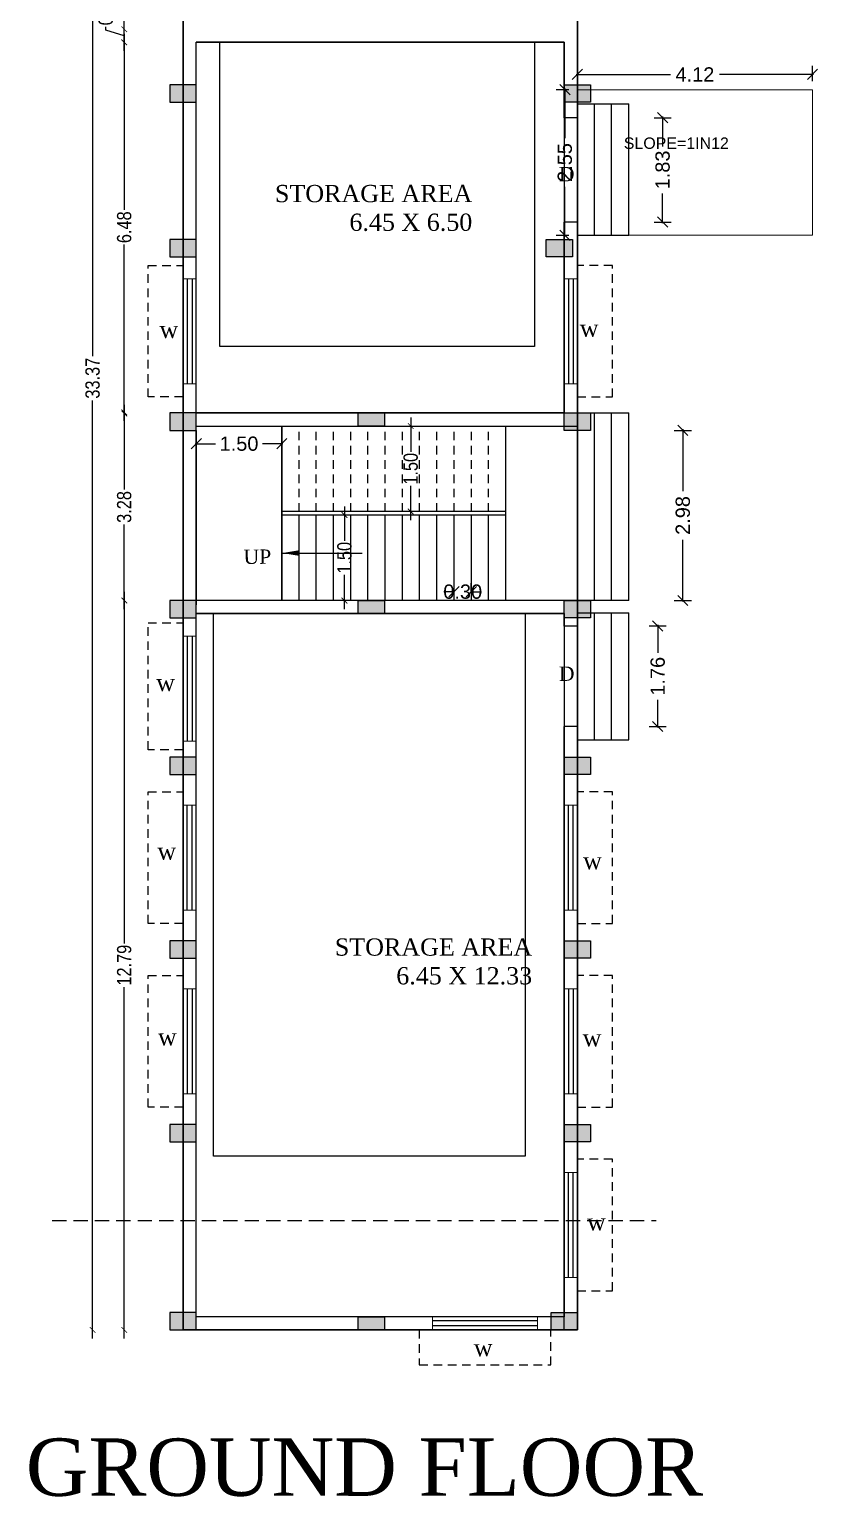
# Model space of a CAD drawing. Header units: metres. Extents: x 0 to 2231, y 0 to 2243.
# Drawn here: x 2152.02 to 2165.83, y 2164.82 to 2190.54 of the extents above; entities that cross this region are included whole.
import ezdxf

# ---------------------------------------------------------------- set-up
doc = ezdxf.new("R2010")
doc.units = ezdxf.units.M
doc.linetypes.add('DASHED', pattern=[0.75, 0.5, -0.25])
doc.linetypes.add('DASHED2', pattern=[0.375, 0.25, -0.125])
for name, color, linetype in [('BLK_1_COVERED_AREA', 140, 'Continuous'), ('BLK_2_FLR_0_EXIT_WIDTH_DOOR', 2, 'Continuous'), ('BLK_2_FLR_0_REGULAR_ROOM_1', 4, 'Continuous'), ('BLK_2_FLR_0_REGULAR_ROOM_2', 4, 'Continuous'), ('BLK_2_FLR_0_ROOM_1_LIGHT_VENTILATION_1', 4, 'Continuous'), ('BLK_2_FLR_0_ROOM_2_LIGHT_VENTILATION_1', 4, 'Continuous')]:
    doc.layers.add(name, color=color, linetype=linetype)
doc.layers.add('BLK_2_DA_RAMP_1', color=1, linetype='Continuous', lineweight=0)
doc.layers.add('BLK_2_FLR_0_BLT_UP_AREA', color=46, linetype='Continuous', plot=False)
doc.styles.add('DIM', font='swissc.ttf')
doc.styles.get("Standard").update_dxf_attribs({"font": 'arial.ttf'})
doc.dimstyles.new('Din', dxfattribs={"dimscale": 0, "dimtxt": 0.25, "dimasz": 0.1, "dimexe": 0.15, "dimexo": 0.15, "dimgap": 0.03, "dimtad": 0, "dimzin": 0, "dimdsep": 46, "dimtxsty": 'DIM', "dimblk": 'ARCHTICK', "dimcen": 0.09, "dimdle": 0.15, "dimse1": 1, "dimse2": 1, "dimclrd": 256, "dimclre": 256, "dimclrt": 7, "dimadec": 0, "dimazin": 3, "dimtfac": 1, "dimtofl": 0, "dimtmove": 1, "dimatfit": 3, "dimfxl": 0, "dimtolj": 1, "dimtzin": 0, "dimarcsym": 0})
doc.dimstyles.get("Standard").update_dxf_attribs({"dimtxt": 0.18, "dimasz": 0.18, "dimexe": 0.18, "dimexo": 0.0625, "dimgap": 0.09, "dimtad": 0, "dimtih": 1, "dimtoh": 1, "dimdec": 4, "dimzin": 0, "dimdsep": 46, "dimtxsty": 'Standard', "dimcen": 0.09, "dimadec": 0, "dimazin": 0, "dimtfac": 1, "dimtdec": 4, "dimtofl": 0, "dimtmove": 0, "dimatfit": 3, "dimfxl": 0, "dimtolj": 1, "dimtzin": 0, "dimarcsym": 0})
doc.dimstyles.new('STANDARD$0', dxfattribs={"dimtxt": 0.25, "dimasz": 0.18, "dimexe": 0.15, "dimexo": 0.15, "dimgap": 0.1, "dimtad": 0, "dimzin": 0, "dimdsep": 46, "dimtxsty": 'Standard', "dimblk": 'OBLIQUE', "dimcen": 0.0625, "dimdle": 0.02, "dimadec": 0, "dimazin": 0, "dimtfac": 1, "dimtix": 1, "dimtofl": 0, "dimtmove": 2, "dimatfit": 3, "dimldrblk": 'OBLIQUE', "dimfxl": 0, "dimtolj": 1, "dimtzin": 0, "dimarcsym": 0})

# ---------------------------------------------------------------- blocks, each defined once
blk = doc.blocks.new('A$C115B13BF')
at = {"lineweight": 0, "ltscale": 0.6}
for p, q in [((0, 9), (0, 0)), ((0, 9), (72, 9)), ((72, 0), (0, 0)), ((72, 9), (72, 0))]:
    blk.add_line(p, q, dxfattribs=at)
for p, q in [((0, 6.2), (72, 6.2)), ((0, 2.8), (72, 2.8))]:
    blk.add_line(p, q)
blk = doc.blocks.new('_ArchTick')
at = {"color": 0, "linetype": 'ByBlock', "const_width": 0.15}
blk.add_lwpolyline([(-0.5, -0.5), (0.5, 0.5)], dxfattribs=at)
blk = doc.blocks.new('*D549')
at = {"lineweight": -2}
for p, q in [((2157.538, 2182.176), (2157.538, 2181.576)), ((2157.538, 2180.376), (2157.538, 2180.976))]:
    blk.add_line(p, q, dxfattribs=at)
at = {"layer": 'Defpoints', "color": 0}
for p in [(2157.648, 2182.026), (2157.538, 2180.526), (2157.648, 2180.526)]:
    blk.add_point(p, dxfattribs=at)
at = {"lineweight": -2, "xscale": 0.1, "yscale": 0.1, "zscale": 0.1}
for p, rotation in [((2157.538, 2182.026), 90), ((2157.538, 2180.526), 270)]:
    blk.add_blockref('_ArchTick', p, dxfattribs=dict(at, rotation=rotation))
at = {"color": 7, "insert": (2157.538, 2181.276), "char_height": 0.25, "attachment_point": 5, "rotation": 90, "style": 'DIM'}
blk.add_mtext('\\A1;1.50', dxfattribs=at)
blk = doc.blocks.new('*D550')
at = {"lineweight": -2}
for p, q in [((2158.699, 2183.736), (2158.699, 2183.136)), ((2158.699, 2181.936), (2158.699, 2182.536))]:
    blk.add_line(p, q, dxfattribs=at)
at = {"layer": 'Defpoints', "color": 0}
for p in [(2158.699, 2183.586), (2158.856, 2183.586), (2158.856, 2182.086)]:
    blk.add_point(p, dxfattribs=at)
at = {"lineweight": -2, "xscale": 0.1, "yscale": 0.1, "zscale": 0.1}
for p, rotation in [((2158.699, 2183.586), 90), ((2158.699, 2182.086), 270)]:
    blk.add_blockref('_ArchTick', p, dxfattribs=dict(at, rotation=rotation))
at = {"color": 7, "insert": (2158.699, 2182.836), "char_height": 0.25, "attachment_point": 5, "rotation": 90, "style": 'DIM'}
blk.add_mtext('\\A1;1.50', dxfattribs=at)
blk = doc.blocks.new('_Oblique')
at = {"color": 0, "lineweight": -2}
blk.add_line((-0.5, -0.5), (0.5, 0.5), dxfattribs=at)
blk = doc.blocks.new('*D554')
at = {"color": 0, "lineweight": -2}
for p, q in [((2159.459, 2180.676), (2159.459, 2180.831)), ((2159.761, 2180.676), (2159.761, 2180.831)), ((2159.459, 2180.681), (2159.279, 2180.681)), ((2159.761, 2180.681), (2159.941, 2180.681))]:
    blk.add_line(p, q, dxfattribs=at)
at = {"layer": 'Defpoints', "color": 0}
for p in [(2159.459, 2180.681), (2159.459, 2180.526), (2159.761, 2180.526)]:
    blk.add_point(p, dxfattribs=at)
at = {"color": 0, "lineweight": -2, "xscale": 0.18, "yscale": 0.18, "zscale": 0.18}
blk.add_blockref('_Oblique', (2159.459, 2180.681), dxfattribs=at)
at = {"color": 0, "lineweight": -2, "xscale": 0.18, "yscale": 0.18, "zscale": 0.18, "rotation": 180}
blk.add_blockref('_Oblique', (2159.761, 2180.681), dxfattribs=at)
at = {"color": 0, "insert": (2159.61, 2180.681), "char_height": 0.25, "attachment_point": 5}
blk.add_mtext('\\A1;0.30', dxfattribs=at)
blk = doc.blocks.new('*D411')
at = {"lineweight": -2}
for p, q in [((2153.126, 2201.26), (2153.126, 2184.813)), ((2153.126, 2167.588), (2153.126, 2184.035))]:
    blk.add_line(p, q, dxfattribs=at)
at = {"layer": 'Defpoints', "color": 0}
for p in [(2153.126, 2201.11), (2154.711, 2201.11), (2154.711, 2167.738)]:
    blk.add_point(p, dxfattribs=at)
at = {"lineweight": -2, "xscale": 0.1, "yscale": 0.1, "zscale": 0.1}
for p, rotation in [((2153.126, 2201.11), 90), ((2153.126, 2167.738), 270)]:
    blk.add_blockref('_ArchTick', p, dxfattribs=dict(at, rotation=rotation))
at = {"color": 7, "insert": (2153.126, 2184.424), "char_height": 0.25, "attachment_point": 5, "rotation": 90, "style": 'DIM'}
blk.add_mtext('\\A1;33.37', dxfattribs=at)
blk = doc.blocks.new('*D555')
at = {"lineweight": -2}
for p, q in [((2153.68, 2180.677), (2153.68, 2174.515)), ((2153.68, 2167.588), (2153.68, 2173.75))]:
    blk.add_line(p, q, dxfattribs=at)
at = {"layer": 'Defpoints', "color": 0}
for p in [(2153.68, 2180.527), (2154.711, 2180.527), (2154.711, 2167.738)]:
    blk.add_point(p, dxfattribs=at)
at = {"lineweight": -2, "xscale": 0.1, "yscale": 0.1, "zscale": 0.1}
for p, rotation in [((2153.68, 2180.527), 90), ((2153.68, 2167.738), 270)]:
    blk.add_blockref('_ArchTick', p, dxfattribs=dict(at, rotation=rotation))
at = {"color": 7, "insert": (2153.68, 2174.133), "char_height": 0.25, "attachment_point": 5, "rotation": 90, "style": 'DIM'}
blk.add_mtext('\\A1;12.79', dxfattribs=at)
blk = doc.blocks.new('*D556')
at = {"lineweight": -2}
for p, q in [((2153.68, 2183.956), (2153.68, 2182.473)), ((2153.68, 2180.377), (2153.68, 2181.861))]:
    blk.add_line(p, q, dxfattribs=at)
at = {"layer": 'Defpoints', "color": 0}
for p in [(2153.68, 2183.806), (2154.711, 2183.806), (2154.711, 2180.527)]:
    blk.add_point(p, dxfattribs=at)
at = {"lineweight": -2, "xscale": 0.1, "yscale": 0.1, "zscale": 0.1}
for p, rotation in [((2153.68, 2183.806), 90), ((2153.68, 2180.527), 270)]:
    blk.add_blockref('_ArchTick', p, dxfattribs=dict(at, rotation=rotation))
at = {"color": 7, "insert": (2153.68, 2182.167), "char_height": 0.25, "attachment_point": 5, "rotation": 90, "style": 'DIM'}
blk.add_mtext('\\A1;3.28', dxfattribs=at)
blk = doc.blocks.new('*D413')
at = {"lineweight": -2}
for p, q in [((2153.68, 2190.463), (2153.68, 2187.375)), ((2153.68, 2183.678), (2153.68, 2186.766))]:
    blk.add_line(p, q, dxfattribs=at)
at = {"layer": 'Defpoints', "color": 0}
for p in [(2154.711, 2190.313), (2153.68, 2183.828), (2154.711, 2183.828)]:
    blk.add_point(p, dxfattribs=at)
at = {"lineweight": -2, "xscale": 0.1, "yscale": 0.1, "zscale": 0.1}
for p, rotation in [((2153.68, 2190.313), 90), ((2153.68, 2183.828), 270)]:
    blk.add_blockref('_ArchTick', p, dxfattribs=dict(at, rotation=rotation))
at = {"color": 7, "insert": (2153.68, 2187.071), "char_height": 0.25, "attachment_point": 5, "rotation": 90, "style": 'DIM'}
blk.add_mtext('\\A1;6.48', dxfattribs=at)
blk = doc.blocks.new('*D557')
at = {"lineweight": -2}
for p, q in [((2153.356, 2190.525), (2153.356, 2190.585)), ((2153.68, 2190.428), (2153.356, 2190.525)), ((2153.68, 2190.163), (2153.68, 2190.693))]:
    blk.add_line(p, q, dxfattribs=at)
at = {"layer": 'Defpoints', "color": 0}
for p in [(2153.68, 2190.543), (2154.941, 2190.543), (2154.941, 2190.313)]:
    blk.add_point(p, dxfattribs=at)
at = {"lineweight": -2, "xscale": 0.1, "yscale": 0.1, "zscale": 0.1}
for p, rotation in [((2153.68, 2190.543), 90), ((2153.68, 2190.313), 270)]:
    blk.add_blockref('_ArchTick', p, dxfattribs=dict(at, rotation=rotation))
at = {"color": 7, "insert": (2153.356, 2190.89), "char_height": 0.25, "attachment_point": 5, "rotation": 90, "style": 'DIM'}
blk.add_mtext('\\A1;0.23', dxfattribs=at)
blk = doc.blocks.new('*D558')
at = {"lineweight": -2}
for p, q in [((2153.68, 2194.833), (2153.68, 2192.921)), ((2153.68, 2190.393), (2153.68, 2192.306))]:
    blk.add_line(p, q, dxfattribs=at)
at = {"layer": 'Defpoints', "color": 0}
for p in [(2153.68, 2194.683), (2154.941, 2194.683), (2154.941, 2190.543)]:
    blk.add_point(p, dxfattribs=at)
at = {"lineweight": -2, "xscale": 0.1, "yscale": 0.1, "zscale": 0.1}
for p, rotation in [((2153.68, 2194.683), 90), ((2153.68, 2190.543), 270)]:
    blk.add_blockref('_ArchTick', p, dxfattribs=dict(at, rotation=rotation))
at = {"color": 7, "insert": (2153.68, 2192.613), "char_height": 0.25, "attachment_point": 5, "rotation": 90, "style": 'DIM'}
blk.add_mtext('\\A1;4.14', dxfattribs=at)
blk = doc.blocks.new('*D561')
at = {"color": 0, "lineweight": -2}
for p, q in [((2154.941, 2183.425), (2154.941, 2183.125)), ((2156.441, 2183.425), (2156.441, 2183.125)), ((2154.921, 2183.275), (2155.278, 2183.275)), ((2156.461, 2183.275), (2156.103, 2183.275))]:
    blk.add_line(p, q, dxfattribs=at)
at = {"layer": 'Defpoints', "color": 0}
for p in [(2154.941, 2183.586), (2156.441, 2183.586), (2156.441, 2183.275)]:
    blk.add_point(p, dxfattribs=at)
at = {"color": 0, "lineweight": -2, "xscale": 0.18, "yscale": 0.18, "zscale": 0.18, "rotation": 180}
blk.add_blockref('_Oblique', (2154.941, 2183.275), dxfattribs=at)
at = {"color": 0, "lineweight": -2, "xscale": 0.18, "yscale": 0.18, "zscale": 0.18}
blk.add_blockref('_Oblique', (2156.441, 2183.275), dxfattribs=at)
at = {"color": 0, "insert": (2155.691, 2183.275), "char_height": 0.25, "attachment_point": 5}
blk.add_mtext('\\A1;1.50', dxfattribs=at)
blk = doc.blocks.new('*D501')
at = {"layer": 'BLK_2_DA_RAMP_1', "color": 0, "lineweight": -2}
for p, q in [((2161.469, 2189.482), (2161.25, 2189.482)), ((2161.4, 2189.502), (2161.4, 2188.633)), ((2161.4, 2186.909), (2161.4, 2187.778)), ((2161.469, 2186.929), (2161.25, 2186.929))]:
    blk.add_line(p, q, dxfattribs=at)
at = {"layer": 'Defpoints', "color": 0}
for p in [(2161.4, 2189.482), (2161.619, 2189.482), (2161.619, 2186.929)]:
    blk.add_point(p, dxfattribs=at)
at = {"layer": 'BLK_2_DA_RAMP_1', "color": 0, "lineweight": -2, "xscale": 0.18, "yscale": 0.18, "zscale": 0.18}
for p, rotation in [((2161.4, 2189.482), 90), ((2161.4, 2186.929), 270)]:
    blk.add_blockref('_Oblique', p, dxfattribs=dict(at, rotation=rotation))
at = {"layer": 'BLK_2_DA_RAMP_1', "color": 0, "insert": (2161.4, 2188.206), "char_height": 0.25, "attachment_point": 5, "rotation": 90}
blk.add_mtext('\\A1;2.55', dxfattribs=at)
blk = doc.blocks.new('*D502')
at = {"layer": 'BLK_2_DA_RAMP_1', "color": 0, "lineweight": -2}
for p, q in [((2161.599, 2189.75), (2163.25, 2189.75)), ((2161.619, 2189.632), (2161.619, 2189.9)), ((2165.758, 2189.75), (2164.107, 2189.75)), ((2165.738, 2189.632), (2165.738, 2189.9))]:
    blk.add_line(p, q, dxfattribs=at)
at = {"layer": 'Defpoints', "color": 0}
for p in [(2165.738, 2189.75), (2161.619, 2189.482), (2165.738, 2189.482)]:
    blk.add_point(p, dxfattribs=at)
at = {"layer": 'BLK_2_DA_RAMP_1', "color": 0, "lineweight": -2, "xscale": 0.18, "yscale": 0.18, "zscale": 0.18, "rotation": 180}
blk.add_blockref('_Oblique', (2161.619, 2189.75), dxfattribs=at)
at = {"layer": 'BLK_2_DA_RAMP_1', "color": 0, "lineweight": -2, "xscale": 0.18, "yscale": 0.18, "zscale": 0.18}
blk.add_blockref('_Oblique', (2165.738, 2189.75), dxfattribs=at)
at = {"layer": 'BLK_2_DA_RAMP_1', "color": 0, "insert": (2163.679, 2189.75), "char_height": 0.25, "attachment_point": 5}
blk.add_mtext('\\A1;4.12', dxfattribs=at)
blk = doc.blocks.new('*D482')
at = {"layer": 'BLK_2_FLR_0_EXIT_WIDTH_DOOR', "color": 0, "lineweight": -2}
for p, q in [((2162.963, 2188.991), (2163.263, 2188.991)), ((2163.113, 2189.011), (2163.113, 2188.489)), ((2163.113, 2187.141), (2163.113, 2187.663)), ((2162.963, 2187.161), (2163.263, 2187.161))]:
    blk.add_line(p, q, dxfattribs=at)
at = {"layer": 'Defpoints', "color": 0}
for p in [(2161.504, 2188.991), (2163.113, 2188.991), (2161.504, 2187.161)]:
    blk.add_point(p, dxfattribs=at)
at = {"layer": 'BLK_2_FLR_0_EXIT_WIDTH_DOOR', "color": 0, "lineweight": -2, "xscale": 0.18, "yscale": 0.18, "zscale": 0.18}
for p, rotation in [((2163.113, 2188.991), 90), ((2163.113, 2187.161), 270)]:
    blk.add_blockref('_Oblique', p, dxfattribs=dict(at, rotation=rotation))
at = {"layer": 'BLK_2_FLR_0_EXIT_WIDTH_DOOR', "color": 0, "insert": (2163.113, 2188.076), "char_height": 0.25, "attachment_point": 5, "rotation": 90}
blk.add_mtext('\\A1;1.83', dxfattribs=at)
blk = doc.blocks.new('*D483')
at = {"layer": 'BLK_2_FLR_0_EXIT_WIDTH_DOOR', "color": 0, "lineweight": -2}
for p, q in [((2162.877, 2180.08), (2163.177, 2180.08)), ((2163.027, 2180.1), (2163.027, 2179.612)), ((2163.027, 2178.298), (2163.027, 2178.786)), ((2162.877, 2178.318), (2163.177, 2178.318))]:
    blk.add_line(p, q, dxfattribs=at)
at = {"layer": 'Defpoints', "color": 0}
for p in [(2161.504, 2180.08), (2161.504, 2178.318), (2163.027, 2178.318)]:
    blk.add_point(p, dxfattribs=at)
at = {"layer": 'BLK_2_FLR_0_EXIT_WIDTH_DOOR', "color": 0, "lineweight": -2, "xscale": 0.18, "yscale": 0.18, "zscale": 0.18}
for p, rotation in [((2163.027, 2180.08), 90), ((2163.027, 2178.318), 270)]:
    blk.add_blockref('_Oblique', p, dxfattribs=dict(at, rotation=rotation))
at = {"layer": 'BLK_2_FLR_0_EXIT_WIDTH_DOOR', "color": 0, "insert": (2163.027, 2179.199), "char_height": 0.25, "attachment_point": 5, "rotation": 90}
blk.add_mtext('\\A1;1.76', dxfattribs=at)
blk = doc.blocks.new('*D487')
at = {"layer": 'BLK_2_FLR_0_EXIT_WIDTH_DOOR', "color": 0, "lineweight": -2}
for p, q in [((2163.317, 2183.509), (2163.617, 2183.509)), ((2163.467, 2183.529), (2163.467, 2182.445)), ((2163.467, 2180.507), (2163.467, 2181.591)), ((2163.317, 2180.527), (2163.617, 2180.527))]:
    blk.add_line(p, q, dxfattribs=at)
at = {"layer": 'Defpoints', "color": 0}
for p in [(2161.389, 2183.509), (2163.467, 2183.509), (2161.389, 2180.527)]:
    blk.add_point(p, dxfattribs=at)
at = {"layer": 'BLK_2_FLR_0_EXIT_WIDTH_DOOR', "color": 0, "lineweight": -2, "xscale": 0.18, "yscale": 0.18, "zscale": 0.18}
for p, rotation in [((2163.467, 2183.509), 90), ((2163.467, 2180.527), 270)]:
    blk.add_blockref('_Oblique', p, dxfattribs=dict(at, rotation=rotation))
at = {"layer": 'BLK_2_FLR_0_EXIT_WIDTH_DOOR', "color": 0, "insert": (2163.467, 2182.018), "char_height": 0.25, "attachment_point": 5, "rotation": 90}
blk.add_mtext('\\A1;2.98', dxfattribs=at)

msp = doc.modelspace()

# ---------------------------------------------------------------- hatches: boundary and pattern name
for points in [[(2154.94066, 2189.26302), (2154.94066, 2189.56968), (2154.48066, 2189.56968), (2154.48066, 2189.26302)], [(2161.38924, 2189.26302), (2161.38924, 2189.56968), (2161.84924, 2189.56968), (2161.84924, 2189.26302)], [(2154.94066, 2186.55045), (2154.94066, 2186.85712), (2154.48066, 2186.85712), (2154.48066, 2186.55045)], [(2161.07399, 2186.55045), (2161.07399, 2186.85712), (2161.53399, 2186.85712), (2161.53399, 2186.55045)], [(2154.94066, 2183.50928), (2154.94066, 2183.81594), (2154.48066, 2183.81594), (2154.48066, 2183.50928)], [(2158.23732, 2183.58629), (2158.23732, 2183.81629), (2157.77732, 2183.81629), (2157.77732, 2183.58629)], [(2161.38924, 2183.50928), (2161.38924, 2183.81594), (2161.84924, 2183.81594), (2161.84924, 2183.50928)], [(2154.94066, 2180.22067), (2154.94066, 2180.52734), (2154.48066, 2180.52734), (2154.48066, 2180.22067)], [(2158.23732, 2180.29734), (2158.23732, 2180.52734), (2157.77732, 2180.52734), (2157.77732, 2180.29734)], [(2161.38924, 2180.22067), (2161.38924, 2180.52734), (2161.84924, 2180.52734), (2161.84924, 2180.22067)], [(2154.94066, 2177.47489), (2154.94066, 2177.78156), (2154.48066, 2177.78156), (2154.48066, 2177.47489)], [(2161.38924, 2177.47489), (2161.38924, 2177.78156), (2161.84924, 2177.78156), (2161.84924, 2177.47489)], [(2154.94066, 2174.25489), (2154.94066, 2174.56156), (2154.48066, 2174.56156), (2154.48066, 2174.25489)], [(2161.38924, 2174.25489), (2161.38924, 2174.56156), (2161.84924, 2174.56156), (2161.84924, 2174.25489)], [(2154.94066, 2171.03489), (2154.94066, 2171.34156), (2154.48066, 2171.34156), (2154.48066, 2171.03489)], [(2161.38924, 2171.03489), (2161.38924, 2171.34156), (2161.84924, 2171.34156), (2161.84924, 2171.03489)], [(2154.94066, 2167.73822), (2154.94066, 2168.04489), (2154.48066, 2168.04489), (2154.48066, 2167.73822)], [(2158.23732, 2167.73822), (2158.23732, 2167.96822), (2157.77732, 2167.96822), (2157.77732, 2167.73822)], [(2161.15924, 2167.73822), (2161.15924, 2168.04489), (2161.61924, 2168.04489), (2161.61924, 2167.73822)]]:
    msp.add_hatch(color=256).paths.add_polyline_path(points)

# ---------------------------------------------------------------- linework, layer by layer
for p, q in [((2161.61924, 2189.23378), (2161.61924, 2193.29499)), ((2154.94066, 2167.73679), (2154.94066, 2190.31335)), ((2161.38924, 2190.31335), (2154.94066, 2190.31335)), ((2161.38924, 2188.99092), (2161.38924, 2190.31335)), ((2161.61924, 2189.23236), (2162.5193, 2189.23236)), ((2161.61929, 2186.92948), (2161.6193, 2189.23236)), ((2161.91929, 2186.92948), (2161.9193, 2189.23235)), ((2162.21929, 2186.92948), (2162.2193, 2189.23235)), ((2162.51929, 2186.92948), (2162.5193, 2189.23235)), ((2161.61924, 2188.99092), (2161.38924, 2188.99092)), ((2161.38924, 2183.73928), (2161.38924, 2187.16092)), ((2161.61924, 2187.16092), (2161.38924, 2187.16092)), ((2161.61924, 2183.91312), (2161.61924, 2187.39378)), ((2161.61924, 2186.92948), (2162.51929, 2186.92948)), ((2154.94066, 2183.81629), (2162.51925, 2183.81629)), ((2161.91925, 2180.52591), (2161.91925, 2183.81629)), ((2162.21925, 2180.52591), (2162.21925, 2183.81629)), ((2162.51925, 2180.52591), (2162.51925, 2183.81629)), ((2154.94066, 2183.58629), (2161.61925, 2183.58629)), ((2156.44066, 2183.58629), (2156.44066, 2180.52591)), ((2161.61925, 2180.52734), (2161.61925, 2183.60645)), ((2154.94066, 2183.50928), (2154.94066, 2180.4489)), ((2160.36502, 2182.08629), (2156.44066, 2182.08629)), ((2156.44066, 2180.52591), (2156.44066, 2182.03528)), ((2160.36502, 2182.02591), (2156.44066, 2182.02591)), ((2156.74253, 2180.52591), (2156.74253, 2182.02591)), ((2157.0444, 2180.52591), (2157.0444, 2182.02591)), ((2157.34628, 2180.52591), (2157.34628, 2182.02591)), ((2157.64815, 2180.52591), (2157.64815, 2182.02591)), ((2157.95003, 2180.52591), (2157.95003, 2182.02591)), ((2158.2519, 2180.52591), (2158.2519, 2182.02591)), ((2158.55377, 2180.52591), (2158.55377, 2182.02591)), ((2158.85565, 2180.52591), (2158.85565, 2182.02591)), ((2159.15752, 2180.52591), (2159.15752, 2182.02591)), ((2159.45939, 2180.52591), (2159.45939, 2182.02591)), ((2159.76127, 2180.52591), (2159.76127, 2182.02591)), ((2160.06314, 2180.52591), (2160.06314, 2182.02591)), ((2160.36502, 2180.52591), (2160.36502, 2182.03528)), ((2162.51925, 2180.52591), (2154.94066, 2180.52591)), ((2161.38924, 2180.07979), (2161.38924, 2180.52734)), ((2161.38924, 2180.29734), (2154.94066, 2180.29734)), ((2161.61924, 2178.08679), (2161.61924, 2180.31122)), ((2161.61924, 2180.31122), (2162.51924, 2180.31122)), ((2161.91924, 2178.08679), (2161.91924, 2180.31122)), ((2162.21924, 2178.08679), (2162.21924, 2180.31122)), ((2162.51924, 2178.08679), (2162.51924, 2180.31122)), ((2161.61924, 2180.07979), (2161.38924, 2180.07979)), ((2161.38924, 2167.73822), (2161.38924, 2178.31822)), ((2161.61924, 2178.31822), (2161.38924, 2178.31822)), ((2161.61924, 2167.73822), (2161.61924, 2178.31822)), ((2161.61924, 2178.08679), (2162.51924, 2178.08679)), ((2161.30399, 2167.96822), (2154.94066, 2167.96822))]:
    msp.add_line(p, q)
at = {"ltscale": 0.3}
for p, q in [((2156.44066, 2182.02591), (2156.44066, 2183.58629)), ((2160.36502, 2182.03528), (2160.36502, 2183.58629))]:
    msp.add_line(p, q, dxfattribs=at)
at = {"linetype": 'DASHED', "ltscale": 0.3}
for p, q in [((2156.74253, 2182.08629), (2156.74253, 2183.58629)), ((2157.0444, 2182.08629), (2157.0444, 2183.58629)), ((2157.34628, 2182.08629), (2157.34628, 2183.58629)), ((2157.64815, 2182.08629), (2157.64815, 2183.58629)), ((2157.95003, 2182.08629), (2157.95003, 2183.58629)), ((2158.2519, 2182.08629), (2158.2519, 2183.58629)), ((2158.55377, 2182.08629), (2158.55377, 2183.58629)), ((2158.85565, 2182.08629), (2158.85565, 2183.58629)), ((2159.15752, 2182.08629), (2159.15752, 2183.58629)), ((2159.45939, 2182.08629), (2159.45939, 2183.58629)), ((2159.76127, 2182.08629), (2159.76127, 2183.58629)), ((2160.06314, 2182.08629), (2160.06314, 2183.58629))]:
    msp.add_line(p, q, dxfattribs=at)
at = {"linetype": 'DASHED2'}
msp.add_line((2152.41551, 2169.6578), (2162.99872, 2169.6578), dxfattribs=at)
for points in [[(2154.71066, 2201.1098), (2154.71066, 2167.73822), (2161.61924, 2167.73822), (2161.61924, 2201.1098)], [(2154.94066, 2189.26302), (2154.94066, 2189.56968), (2154.48066, 2189.56968), (2154.48066, 2189.26302)], [(2161.38924, 2189.26302), (2161.38924, 2189.56968), (2161.84924, 2189.56968), (2161.84924, 2189.26302)], [(2154.94066, 2186.55045), (2154.94066, 2186.85712), (2154.48066, 2186.85712), (2154.48066, 2186.55045)], [(2161.07399, 2186.55045), (2161.07399, 2186.85712), (2161.53399, 2186.85712), (2161.53399, 2186.55045)], [(2154.94066, 2183.50928), (2154.94066, 2183.81594), (2154.48066, 2183.81594), (2154.48066, 2183.50928)], [(2158.23732, 2183.81629), (2158.23732, 2183.58629), (2157.77732, 2183.58629), (2157.77732, 2183.81629)], [(2161.38924, 2183.50928), (2161.38924, 2183.81594), (2161.84924, 2183.81594), (2161.84924, 2183.50928)], [(2154.94066, 2180.22067), (2154.94066, 2180.52734), (2154.48066, 2180.52734), (2154.48066, 2180.22067)], [(2158.23732, 2180.52734), (2158.23732, 2180.29734), (2157.77732, 2180.29734), (2157.77732, 2180.52734)], [(2161.38924, 2180.22067), (2161.38924, 2180.52734), (2161.84924, 2180.52734), (2161.84924, 2180.22067)], [(2154.94066, 2177.47489), (2154.94066, 2177.78156), (2154.48066, 2177.78156), (2154.48066, 2177.47489)], [(2161.38924, 2177.47489), (2161.38924, 2177.78156), (2161.84924, 2177.78156), (2161.84924, 2177.47489)], [(2154.94066, 2174.25489), (2154.94066, 2174.56156), (2154.48066, 2174.56156), (2154.48066, 2174.25489)], [(2161.38924, 2174.25489), (2161.38924, 2174.56156), (2161.84924, 2174.56156), (2161.84924, 2174.25489)], [(2154.94066, 2171.03489), (2154.94066, 2171.34156), (2154.48066, 2171.34156), (2154.48066, 2171.03489)], [(2161.38924, 2171.03489), (2161.38924, 2171.34156), (2161.84924, 2171.34156), (2161.84924, 2171.03489)], [(2154.94066, 2167.73822), (2154.94066, 2168.04489), (2154.48066, 2168.04489), (2154.48066, 2167.73822)], [(2158.23732, 2167.96822), (2158.23732, 2167.73822), (2157.77732, 2167.73822), (2157.77732, 2167.96822)], [(2161.15924, 2167.73822), (2161.15924, 2168.04489), (2161.61924, 2168.04489), (2161.61924, 2167.73822)]]:
    msp.add_lwpolyline(points, close=True)
at = {"linetype": 'DASHED', "ltscale": 0.3}
for points in [[(2154.71066, 2184.32725), (2154.71066, 2184.09581), (2154.09685, 2184.09581), (2154.09685, 2186.39868), (2154.71066, 2186.39868), (2154.71066, 2186.16712)], [(2161.61924, 2184.32725), (2161.61924, 2184.09581), (2162.23305, 2184.09581), (2162.23305, 2186.39868), (2161.61924, 2186.39868), (2161.61924, 2186.16712)], [(2154.71066, 2178.14089), (2154.71066, 2177.90945), (2154.09685, 2177.90945), (2154.09685, 2180.13389), (2154.71066, 2180.13389), (2154.71066, 2179.90232)], [(2154.71066, 2175.09822), (2154.71066, 2174.86679), (2154.09685, 2174.86679), (2154.09685, 2177.16966), (2154.71066, 2177.16966), (2154.71066, 2176.9381)], [(2161.61924, 2175.09835), (2161.61924, 2174.86692), (2162.23305, 2174.86692), (2162.23305, 2177.16979), (2161.61924, 2177.16979), (2161.61924, 2176.93822)], [(2154.71066, 2171.87822), (2154.71066, 2171.64679), (2154.09685, 2171.64679), (2154.09685, 2173.94966), (2154.71066, 2173.94966), (2154.71066, 2173.7181)], [(2161.61924, 2171.87835), (2161.61924, 2171.64692), (2162.23305, 2171.64692), (2162.23305, 2173.94979), (2161.61924, 2173.94979), (2161.61924, 2173.71822)], [(2161.61924, 2168.65835), (2161.61924, 2168.42692), (2162.23305, 2168.42692), (2162.23305, 2170.72979), (2161.61924, 2170.72979), (2161.61924, 2170.49822)], [(2159.08079, 2167.73822), (2158.84935, 2167.73822), (2158.84935, 2167.12441), (2161.15222, 2167.12441), (2161.15222, 2167.73822), (2160.92066, 2167.73822)]]:
    msp.add_lwpolyline(points, dxfattribs=at)
at = {"layer": 'BLK_1_COVERED_AREA', "color": 140, "ltscale": 0.3}
msp.add_lwpolyline([(2161.61924, 2167.73822), (2154.71066, 2167.73822), (2154.71066, 2201.1098), (2161.61924, 2201.1098)], close=True, dxfattribs=at)
at = {"layer": 'BLK_2_DA_RAMP_1', "color": 1}
msp.add_lwpolyline([(2161.61924, 2186.92948), (2165.73841, 2186.92948), (2165.73841, 2189.48155), (2161.61924, 2189.48155)], close=True, dxfattribs=at)
at = {"layer": 'BLK_2_FLR_0_BLT_UP_AREA', "color": 46, "lineweight": -2}
msp.add_lwpolyline([(2161.61924, 2167.73822), (2154.71066, 2167.73822), (2154.71066, 2201.1098), (2161.61924, 2201.1098)], close=True, dxfattribs=at)
at = {"layer": 'BLK_2_FLR_0_REGULAR_ROOM_1', "color": 4}
msp.add_lwpolyline([(2154.94066, 2190.31335), (2161.38924, 2190.31335), (2161.38924, 2183.81594), (2154.94066, 2183.81594)], close=True, dxfattribs=at)
at = {"layer": 'BLK_2_FLR_0_REGULAR_ROOM_2', "color": 4}
msp.add_lwpolyline([(2154.94066, 2180.29734), (2161.38924, 2180.29734), (2161.38924, 2167.96822), (2154.94066, 2167.96822)], close=True, dxfattribs=at)
at = {"layer": 'BLK_2_FLR_0_ROOM_1_LIGHT_VENTILATION_1', "color": 4}
msp.add_lwpolyline([(2155.35345, 2190.31335), (2160.86898, 2190.31335), (2160.86898, 2184.98211), (2155.35345, 2184.98211)], close=True, dxfattribs=at)
at = {"layer": 'BLK_2_FLR_0_ROOM_2_LIGHT_VENTILATION_1', "color": 4}
msp.add_lwpolyline([(2155.24171, 2180.29734), (2160.70684, 2180.29734), (2160.70684, 2170.78292), (2155.24171, 2170.78292)], close=True, dxfattribs=at)

# ---------------------------------------------------------------- block references
at = {"yscale": 0.0255555555551588, "zscale": 0.0255555555551588}
for p, xscale, rotation in [((2154.71066, 2186.16712), 0.0255555555551588, 269.9999999999984), ((2161.61925, 2186.16712), -0.0255555555551588, 89.99999999999821), ((2154.71066, 2179.90245), 0.0255555555551588, 269.9999999999984), ((2154.71066, 2175.09823), -0.0255555555551588, 270), ((2161.61925, 2175.09823), 0.0255555555551588, 90), ((2154.71066, 2173.71822), 0.0255555555551588, 269.9999999999984), ((2161.61925, 2173.71822), -0.0255555555551588, 89.99999999999821), ((2161.61925, 2168.65823), 0.0255555555551588, 90)]:
    msp.add_blockref('A$C115B13BF', p, dxfattribs=dict(at, xscale=xscale, rotation=rotation))
at = {"xscale": -0.0255555555551588, "yscale": 0.0255555555551588, "zscale": 0.0255555555551588}
msp.add_blockref('A$C115B13BF', (2160.92066, 2167.73822), dxfattribs=at)

# ---------------------------------------------------------------- texts
at = {"attachment_point": 9, "rotation": 0.599542}
for s, insert, char_height in [('{\\fTimes New Roman|b0|i0|c0|p18;D}', (2161.56995, 2187.87752), 0.2515614), ('{\\fTimes New Roman|b0|i0|c0|p18;w}', (2154.62854, 2185.12528), 0.3018737), ('{\\fTimes New Roman|b0|i0|c0|p18;w}', (2161.99301, 2185.14757), 0.3018737), ('{\\fTimes New Roman|b0|i0|c0|p18;UP}', (2156.2567, 2181.16773), 0.2515614), ('{\\fTimes New Roman|b0|i0|c0|p18;D}', (2161.56995, 2179.11912), 0.2515614), ('{\\fTimes New Roman|b0|i0|c0|p18;w}', (2154.57075, 2178.93558), 0.3018737), ('{\\fTimes New Roman|b0|i0|c0|p18;w}', (2154.59157, 2175.9794), 0.3018737), ('{\\fTimes New Roman|b0|i0|c0|p18;w}', (2162.05052, 2175.81093), 0.3018737), ('{\\fTimes New Roman|b0|i0|c0|p18;w}', (2154.60071, 2172.72261), 0.3018737), ('{\\fTimes New Roman|b0|i0|c0|p18;w}', (2162.0431, 2172.70583), 0.3018737), ('{\\fTimes New Roman|b0|i0|c0|p18;w}', (2162.11761, 2169.47868), 0.3018737), ('{\\fTimes New Roman|b0|i0|c0|p18;w}', (2160.13561, 2167.27416), 0.3018737)]:
    msp.add_mtext_dynamic_manual_height_columns(s, width=0.3382039, gutter_width=12.57807, heights=[0], dxfattribs=dict(at, insert=insert, char_height=char_height))
at = {"attachment_point": 9}
for s, insert, char_height, width in [('{\\fTimes New Roman|b0|i0|c0|p18;STORAGE AREA 6.45 X 6.50}', (2159.77803, 2187.00135), 0.3018737, 3.4715265), ('    {\\fTimes New Roman|b0|i0|c0|p18;STORAGE AREA\\P6.45 X 12.33}', (2160.82721, 2173.79079), 0.3018737, 5.8292646), ('{\\fTimes New Roman|b0|i0|c0|p18; GROUND FLOOR}', (2163.81951, 2164.81554), 1.0062456, 35.9937113)]:
    msp.add_mtext(s, dxfattribs=dict(at, insert=insert, char_height=char_height, width=width))
at = {"layer": 'BLK_2_DA_RAMP_1', "color": 1, "insert": (2163.35272, 2188.64499, -78.05104), "char_height": 0.2, "width": 2.4, "attachment_point": 2}
msp.add_mtext('SLOPE=1IN12', dxfattribs=at)

# ---------------------------------------------------------------- dimensions: what is measured, and where the dimension line sits
for p1, p2, distance, picture, middle in [((2154.71066, 2167.73822), (2154.71066, 2201.1098), 1.58421, '*D411', (2153.12645, 2184.42401)), ((2154.94066, 2190.54335), (2154.94066, 2194.68335), 1.2608, '*D558', (2153.67985, 2192.61335)), ((2154.94066, 2190.31335), (2154.94066, 2190.54335), 1.2608, '*D557', (2153.35636, 2190.6154)), ((2154.71066, 2190.31335), (2154.71066, 2183.82839), -1.0308, '*D413', (2153.67985, 2187.07087)), ((2154.71066, 2180.52734), (2154.71066, 2183.80647), 1.0308, '*D556', (2153.67985, 2182.16691)), ((2158.85565, 2182.08629), (2158.85565, 2183.58629), 0.15623, '*D550', (2158.69942, 2182.83629)), ((2157.64815, 2182.02591), (2157.64815, 2180.52591), -0.11036, '*D549', (2157.53779, 2181.27591)), ((2154.71066, 2167.73822), (2154.71066, 2180.52734), 1.0308, '*D555', (2153.67985, 2174.13278))]:
    dim = msp.add_aligned_dim(p1=p1, p2=p2, distance=distance, dimstyle='Din', override={"dimscale": 1, "dimpost": '\\X'})
    dim.commit()
    dim.dimension.update_dxf_attribs({"geometry": picture, "text_midpoint": middle})
for base, p1, p2, picture, middle in [((2156.44066, 2183.27527), (2154.94066, 2183.58629), (2156.44066, 2183.58629), '*D561', (2155.69066, 2183.27527)), ((2159.45939, 2180.68114), (2159.76127, 2180.52591), (2159.45939, 2180.52591), '*D554', (2159.61033, 2180.68114))]:
    dim = msp.add_linear_dim(base=base, p1=p1, p2=p2, dimstyle='STANDARD$0')
    dim.commit()
    dim.dimension.update_dxf_attribs({"geometry": picture, "text_midpoint": middle})
at = {"layer": 'BLK_2_DA_RAMP_1', "color": 1}
for p1, p2, distance, picture, middle in [((2161.61924, 2189.48155), (2165.73841, 2189.48155), 0.26832, '*D502', (2163.67883, 2189.74987)), ((2161.61924, 2186.92948), (2161.61924, 2189.48155), 0.21961, '*D501', (2161.39963, 2188.20552))]:
    dim = msp.add_aligned_dim(p1=p1, p2=p2, distance=distance, dimstyle='STANDARD$0', dxfattribs=at)
    dim.commit()
    dim.dimension.update_dxf_attribs({"geometry": picture, "text_midpoint": middle})
at = {"layer": 'BLK_2_FLR_0_EXIT_WIDTH_DOOR', "color": 2}
for p1, p2, distance, picture, middle in [((2161.50424, 2187.16092), (2161.50424, 2188.99092), -1.60836, '*D482', (2163.1126, 2188.07592)), ((2161.38924, 2180.52734), (2161.38924, 2183.50928), -2.07757, '*D487', (2163.46682, 2182.01831)), ((2161.50424, 2180.07979), (2161.50424, 2178.31822), 1.52258, '*D483', (2163.02682, 2179.19901))]:
    dim = msp.add_aligned_dim(p1=p1, p2=p2, distance=distance, dimstyle='STANDARD$0', dxfattribs=at)
    dim.commit()
    dim.dimension.update_dxf_attribs({"geometry": picture, "text_midpoint": middle})

# ---------------------------------------------------------------- leaders
msp.add_leader([(2156.44764, 2181.35904), (2157.84997, 2181.35904)], dimstyle='Standard', override={"dimasz": 0.3, "dimgap": 0.09, "dimtad": 0})

doc.saveas('drawing.dxf')
